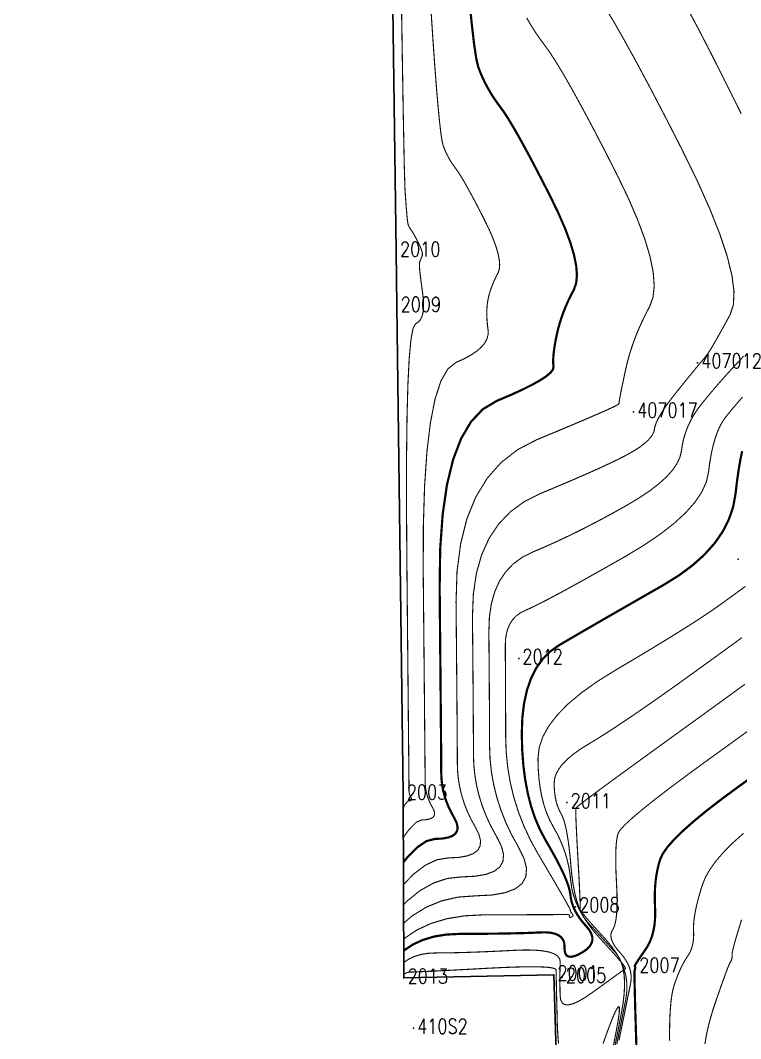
# Model space of a CAD drawing. Extents: x 871 to 1485, y 1110 to 1494.
# Drawn here: x 951.1 to 1000, y 1243.8 to 1312.8 of the extents above; entities that cross this region are included whole.
import ezdxf

# ---------------------------------------------------------------- set-up
doc = ezdxf.new("R2010")
doc.units = 0
doc.header["$LTSCALE"] = 0.5
doc.header["$PDSIZE"] = 0.2
doc.layers.get('0').update_dxf_attribs({"linetype": 'CONTINUOUS'})
doc.layers.add('DGX', color=2, linetype='CONTINUOUS')
doc.layers.add('ZDH', color=1, linetype='CONTINUOUS')
doc.styles.add('HZ', font='rs.shx', dxfattribs={"width": 0.8, "bigfont": 'hztxt.shx'})

msp = doc.modelspace()

# ---------------------------------------------------------------- linework, layer by layer
at = {"linetype": 'Continuous', "elevation": 8.888, "flags": 128}
msp.add_lwpolyline([(960.195, 1230.37), (963.264, 1211.145), (962.422, 1230.467), (964.736, 1230.673), (963.969, 1239.285), (987.563, 1239.875), (987.302, 1248.093), (977.14, 1247.885), (977.082, 1260.359), (976.667, 1293.433), (976.622, 1297.17), (974.599, 1444.021), (975.761, 1445.017), (975.601, 1446.477), (870.75, 1308.548)], close=True, dxfattribs=at)
at = {"linetype": 'Continuous', "flags": 128}
for points, elevation in [([(974.599, 1444.021), (976.622, 1297.17), (976.667, 1293.433), (977.082, 1260.359), (977.14, 1247.885), (987.302, 1248.093), (987.563, 1239.875), (979.366, 1239.67), (963.969, 1239.285), (964.736, 1230.673), (962.422, 1230.467), (963.264, 1211.145), (964.031, 1187.555), (968.129, 1164.597), (978.887, 1142.015), (988.427, 1127.787), (1013.14, 1137.603), (1027.097, 1144.743), (1039.656, 1152.3), (1045.268, 1155.482), (1064.515, 1166.983), (1082.553, 1177.399), (1093.084, 1183.61)], 10.434), ([(979.366, 1239.67), (987.563, 1239.875), (987.302, 1248.093), (977.14, 1247.885)], 13.245)]:
    msp.add_lwpolyline(points, dxfattribs=dict(at, elevation=elevation))
at = {"layer": 'DGX', "linetype": 'Continuous', "const_width": 0.075, "flags": 128}
for points, elevation in [([(976.88, 1320.193), (976.997, 1312.394), (977.091, 1306.664), (977.162, 1303.003), (977.209, 1301.411), (977.243, 1300.885), (977.276, 1300.422), (977.306, 1300.022), (977.334, 1299.686), (977.36, 1299.412), (977.384, 1299.202), (977.406, 1299.055), (977.426, 1298.971), (977.446, 1298.92), (977.468, 1298.869), (977.492, 1298.819), (977.518, 1298.771), (977.545, 1298.723), (977.575, 1298.676), (977.606, 1298.63), (977.639, 1298.586), (977.677, 1298.533), (977.721, 1298.464), (977.772, 1298.379), (977.83, 1298.278), (977.895, 1298.161), (977.966, 1298.027), (978.045, 1297.877), (978.13, 1297.71), (978.211, 1297.543), (978.277, 1297.391), (978.328, 1297.254), (978.365, 1297.132), (978.386, 1297.024), (978.393, 1296.932), (978.385, 1296.854), (978.363, 1296.791), (978.334, 1296.736), (978.307, 1296.681), (978.283, 1296.625), (978.261, 1296.57), (978.241, 1296.516), (978.224, 1296.461), (978.209, 1296.406), (978.196, 1296.352), (978.189, 1296.273), (978.191, 1296.144), (978.204, 1295.966), (978.225, 1295.739), (978.256, 1295.463), (978.297, 1295.137), (978.347, 1294.762), (978.406, 1294.337), (978.455, 1293.911), (978.473, 1293.532), (978.459, 1293.199), (978.415, 1292.913), (978.339, 1292.674), (978.232, 1292.481), (978.094, 1292.335), (977.925, 1292.235), (977.754, 1291.92), (977.611, 1291.13), (977.496, 1289.862), (977.409, 1288.119), (977.349, 1285.899), (977.317, 1283.202), (977.313, 1280.03), (977.336, 1276.381), (977.371, 1272.733), (977.402, 1269.563), (977.427, 1266.871), (977.448, 1264.657), (977.465, 1262.922), (977.477, 1261.665), (977.484, 1260.885), (977.486, 1260.585), (977.488, 1260.523), (977.495, 1260.462), (977.505, 1260.402), (977.52, 1260.343), (977.539, 1260.284), (977.562, 1260.225), (977.59, 1260.168), (977.621, 1260.111), (977.647, 1260.057), (977.659, 1260.011), (977.656, 1259.972), (977.638, 1259.94), (977.605, 1259.915), (977.558, 1259.898), (977.496, 1259.887), (977.42, 1259.883), (977.257, 1259.701), (977.086, 1259.413)], 11.5), ([(977.096, 1257.409), (977.488, 1257.948), (977.966, 1258.434), (978.333, 1258.596), (978.616, 1258.61), (978.845, 1258.65), (979.02, 1258.716), (979.14, 1258.809), (979.206, 1258.927), (979.218, 1259.072), (979.175, 1259.243), (979.078, 1259.44), (978.961, 1259.651), (978.86, 1259.864), (978.774, 1260.08), (978.704, 1260.298), (978.65, 1260.519), (978.61, 1260.742), (978.587, 1260.967), (978.578, 1261.194), (978.576, 1261.616), (978.57, 1262.424), (978.559, 1263.618), (978.545, 1265.198), (978.527, 1267.164), (978.505, 1269.516), (978.479, 1272.254), (978.449, 1275.378), (978.456, 1278.503), (978.54, 1281.244), (978.702, 1283.601), (978.941, 1285.573), (979.257, 1287.161), (979.651, 1288.365), (980.123, 1289.184), (980.672, 1289.619), (981.22, 1289.866), (981.689, 1290.122), (982.079, 1290.385), (982.39, 1290.658), (982.623, 1290.938), (982.776, 1291.227), (982.85, 1291.524), (982.845, 1291.83), (982.806, 1292.134), (982.779, 1292.426), (982.763, 1292.706), (982.758, 1292.975), (982.765, 1293.232), (982.782, 1293.477), (982.811, 1293.71), (982.852, 1293.931), (982.902, 1294.147), (982.962, 1294.363), (983.031, 1294.58), (983.109, 1294.797), (983.196, 1295.014), (983.292, 1295.232), (983.398, 1295.451), (983.513, 1295.67), (983.602, 1295.919), (983.634, 1296.226), (983.606, 1296.593), (983.52, 1297.018), (983.376, 1297.503), (983.173, 1298.046), (982.911, 1298.648), (982.59, 1299.309), (982.254, 1299.968), (981.944, 1300.561), (981.661, 1301.091), (981.405, 1301.556), (981.176, 1301.957), (980.974, 1302.294), (980.798, 1302.566), (980.649, 1302.774), (980.518, 1302.951), (980.394, 1303.133), (980.277, 1303.318), (980.168, 1303.507), (980.066, 1303.7), (979.972, 1303.896), (979.886, 1304.097), (979.806, 1304.301), (979.727, 1304.632), (979.64, 1305.214), (979.544, 1306.046), (979.441, 1307.128), (979.329, 1308.46), (979.209, 1310.043), (979.082, 1311.876), (978.946, 1313.959)], 12), ([(977.117, 1252.847), (977.329, 1253.075), (978.223, 1253.8), (979.145, 1254.319), (980.094, 1254.631), (981.071, 1254.737), (981.975, 1254.781), (982.706, 1254.908), (983.263, 1255.119), (983.647, 1255.414), (983.857, 1255.792), (983.894, 1256.253), (983.758, 1256.798), (983.448, 1257.426), (983.076, 1258.1), (982.753, 1258.781), (982.48, 1259.47), (982.257, 1260.166), (982.082, 1260.869), (981.957, 1261.58), (981.881, 1262.298), (981.855, 1263.024), (981.853, 1263.808), (981.849, 1264.702), (981.843, 1265.706), (981.835, 1266.819), (981.826, 1268.043), (981.815, 1269.376), (981.802, 1270.818), (981.787, 1272.371), (981.845, 1273.908), (982.051, 1275.304), (982.403, 1276.559), (982.903, 1277.673), (983.55, 1278.647), (984.345, 1279.48), (985.286, 1280.171), (986.375, 1280.722), (987.489, 1281.186), (988.504, 1281.617), (989.421, 1282.015), (990.241, 1282.38), (990.962, 1282.711), (991.586, 1283.01), (992.111, 1283.275), (992.538, 1283.507), (992.894, 1283.721), (993.205, 1283.931), (993.472, 1284.138), (993.693, 1284.34), (993.87, 1284.54), (994.003, 1284.735), (994.09, 1284.927), (994.133, 1285.115), (994.175, 1285.318), (994.26, 1285.554), (994.389, 1285.825), (994.562, 1286.129), (994.777, 1286.467), (995.036, 1286.838), (995.339, 1287.243), (995.685, 1287.682), (996.032, 1288.112), (996.337, 1288.489), (996.601, 1288.814), (996.824, 1289.087), (997.005, 1289.307), (997.144, 1289.476), (997.242, 1289.592), (997.298, 1289.655), (997.336, 1289.696), (997.378, 1289.745), (997.426, 1289.801), (997.477, 1289.864), (997.534, 1289.934), (997.595, 1290.012), (997.66, 1290.097), (997.73, 1290.19), (997.818, 1290.315), (997.935, 1290.501), (998.082, 1290.746), (998.259, 1291.05), (998.465, 1291.414), (998.702, 1291.837), (998.968, 1292.32), (999.264, 1292.862), (999.485, 1293.539), (999.525, 1294.423), (999.384, 1295.516), (999.063, 1296.818), (998.561, 1298.327), (997.879, 1300.045), (997.016, 1301.971), (995.972, 1304.106), (994.881, 1306.24), (993.878, 1308.166), (992.961, 1309.883), (992.131, 1311.391), (991.388, 1312.691), (990.731, 1313.782)], 13.5), ([(1000.012, 1306.484), (999.379, 1307.762), (998.69, 1309.14), (997.944, 1310.617), (997.185, 1312.092), (996.456, 1313.463)], 14), ([(977.111, 1254.216), (977.781, 1254.913), (978.593, 1255.529), (979.385, 1255.899), (980.158, 1256.023), (980.856, 1256.057), (981.419, 1256.156), (981.849, 1256.318), (982.145, 1256.545), (982.307, 1256.837), (982.335, 1257.193), (982.23, 1257.613), (981.991, 1258.097), (981.704, 1258.617), (981.456, 1259.142), (981.245, 1259.673), (981.072, 1260.21), (980.938, 1260.752), (980.842, 1261.301), (980.783, 1261.855), (980.763, 1262.414), (980.76, 1263.078), (980.756, 1263.943), (980.748, 1265.01), (980.738, 1266.279), (980.726, 1267.75), (980.711, 1269.422), (980.694, 1271.297), (980.674, 1273.373), (980.742, 1275.451), (980.986, 1277.328), (981.407, 1279.005), (982.005, 1280.481), (982.78, 1281.758), (983.732, 1282.835), (984.86, 1283.711), (986.165, 1284.387), (987.472, 1284.929), (988.603, 1285.403), (989.56, 1285.809), (990.342, 1286.147), (990.949, 1286.416), (991.382, 1286.617), (991.64, 1286.751), (991.723, 1286.816), (991.726, 1286.878), (991.744, 1287.004), (991.776, 1287.193), (991.824, 1287.446), (991.887, 1287.762), (991.964, 1288.141), (992.057, 1288.584), (992.164, 1289.09), (992.29, 1289.628), (992.439, 1290.167), (992.611, 1290.707), (992.805, 1291.249), (993.023, 1291.792), (993.263, 1292.336), (993.526, 1292.882), (993.812, 1293.428), (994.036, 1294.049), (994.114, 1294.816), (994.046, 1295.731), (993.832, 1296.792), (993.471, 1298), (992.964, 1299.356), (992.311, 1300.858), (991.511, 1302.507), (990.672, 1304.149), (989.9, 1305.631), (989.194, 1306.952), (988.556, 1308.113), (987.984, 1309.113), (987.479, 1309.952), (987.041, 1310.631), (986.67, 1311.15), (986.341, 1311.593), (986.031, 1312.045), (985.74, 1312.507), (985.468, 1312.979)], 13), ([(977.123, 1251.598), (977.707, 1252.098), (978.665, 1252.688), (979.697, 1253.109), (980.804, 1253.364), (981.984, 1253.45), (983.095, 1253.504), (983.993, 1253.661), (984.678, 1253.92), (985.149, 1254.282), (985.408, 1254.747), (985.453, 1255.314), (985.285, 1255.983), (984.905, 1256.755), (984.448, 1257.583), (984.051, 1258.42), (983.716, 1259.266), (983.441, 1260.122), (983.226, 1260.986), (983.073, 1261.859), (982.98, 1262.742), (982.947, 1263.634), (982.945, 1264.539), (982.942, 1265.462), (982.937, 1266.402), (982.932, 1267.36), (982.925, 1268.336), (982.918, 1269.329), (982.909, 1270.34), (982.9, 1271.368), (982.937, 1272.36), (983.07, 1273.261), (983.298, 1274.071), (983.62, 1274.791), (984.038, 1275.419), (984.55, 1275.956), (985.158, 1276.403), (985.861, 1276.758), (986.618, 1277.08), (987.39, 1277.424), (988.176, 1277.792), (988.976, 1278.182), (989.791, 1278.595), (990.62, 1279.03), (991.463, 1279.489), (992.32, 1279.97), (993.133, 1280.459), (993.845, 1280.939), (994.453, 1281.411), (994.96, 1281.874), (995.365, 1282.329), (995.667, 1282.776), (995.867, 1283.214), (995.964, 1283.644), (996.026, 1284.066), (996.12, 1284.48), (996.244, 1284.888), (996.4, 1285.288), (996.587, 1285.68), (996.805, 1286.066), (997.055, 1286.444), (997.336, 1286.815), (997.631, 1287.178), (997.926, 1287.533), (998.219, 1287.88), (998.51, 1288.218), (998.801, 1288.548), (999.09, 1288.87), (999.377, 1289.184), (999.664, 1289.489), (999.935, 1289.781), (1000.178, 1290.052)], 14), ([(1000.098, 1287.264), (999.878, 1287.013), (999.657, 1286.756), (999.434, 1286.493), (999.211, 1286.223), (998.986, 1285.948), (998.771, 1285.645), (998.574, 1285.294), (998.397, 1284.894), (998.239, 1284.446), (998.099, 1283.95), (997.979, 1283.406), (997.878, 1282.814), (997.796, 1282.173), (997.643, 1281.502), (997.331, 1280.817), (996.859, 1280.119), (996.227, 1279.408), (995.435, 1278.684), (994.484, 1277.947), (993.373, 1277.197), (992.102, 1276.434), (990.814, 1275.703), (989.653, 1275.051), (988.619, 1274.478), (987.712, 1273.984), (986.93, 1273.568), (986.276, 1273.232), (985.748, 1272.974), (985.347, 1272.794), (985.03, 1272.634), (984.756, 1272.433), (984.525, 1272.191), (984.337, 1271.908), (984.192, 1271.584), (984.089, 1271.219), (984.029, 1270.813), (984.013, 1270.366), (984.017, 1269.861), (984.021, 1269.282), (984.025, 1268.629), (984.028, 1267.901), (984.032, 1267.098), (984.035, 1266.221), (984.037, 1265.27), (984.04, 1264.244), (984.076, 1263.189), (984.18, 1262.153), (984.352, 1261.134), (984.592, 1260.133), (984.9, 1259.15), (985.275, 1258.184), (985.719, 1257.236), (986.23, 1256.306), (986.741, 1255.44), (987.185, 1254.686), (987.56, 1254.043), (987.868, 1253.511), (988.108, 1253.09), (988.28, 1252.781), (988.385, 1252.582), (988.421, 1252.495), (988.425, 1252.464), (988.433, 1252.432), (988.444, 1252.4), (988.459, 1252.368), (988.477, 1252.336), (988.498, 1252.304), (988.523, 1252.272), (988.551, 1252.239), (988.577, 1252.208), (988.594, 1252.177), (988.603, 1252.148), (988.603, 1252.12), (988.595, 1252.093), (988.578, 1252.067), (988.552, 1252.043), (988.518, 1252.02), (988.483, 1252.001), (988.452, 1251.989), (988.426, 1251.984), (988.405, 1251.986), (988.389, 1251.995), (988.378, 1252.011), (988.372, 1252.034), (988.371, 1252.064), (988.37, 1252.095), (988.361, 1252.122), (988.346, 1252.144), (988.324, 1252.162), (988.295, 1252.175), (988.26, 1252.183), (988.218, 1252.187), (988.169, 1252.187), (988.036, 1252.184), (987.74, 1252.181), (987.28, 1252.178), (986.658, 1252.175), (985.873, 1252.172), (984.925, 1252.169), (983.814, 1252.166), (982.541, 1252.163), (981.24, 1252.096), (980.049, 1251.9), (978.968, 1251.575), (977.995, 1251.122), (977.133, 1250.54), (977.128, 1250.535)], 14.5), ([(1000.294, 1274.433), (999.902, 1274.146), (999.483, 1273.841), (999.038, 1273.518), (998.567, 1273.177), (998.031, 1272.801), (997.393, 1272.373), (996.654, 1271.894), (995.812, 1271.362), (994.868, 1270.779), (993.823, 1270.144), (992.675, 1269.457), (991.426, 1268.718), (990.207, 1267.956), (989.15, 1267.199), (988.257, 1266.447), (987.526, 1265.701), (986.958, 1264.959), (986.553, 1264.223), (986.31, 1263.493), (986.23, 1262.767), (986.248, 1262.062), (986.297, 1261.393), (986.379, 1260.76), (986.492, 1260.163), (986.638, 1259.603), (986.815, 1259.078), (987.025, 1258.589), (987.266, 1258.136), (987.51, 1257.698), (987.726, 1257.255), (987.915, 1256.805), (988.077, 1256.35), (988.212, 1255.889), (988.319, 1255.422), (988.399, 1254.95), (988.452, 1254.471), (988.517, 1253.989), (988.635, 1253.505), (988.805, 1253.019), (989.028, 1252.531), (989.302, 1252.041), (989.63, 1251.549), (990.01, 1251.056), (990.442, 1250.561), (990.87, 1250.094), (991.237, 1249.688), (991.544, 1249.342), (991.79, 1249.056), (991.975, 1248.83), (992.1, 1248.664), (992.165, 1248.558), (992.168, 1248.513), (992.11, 1248.474), (991.988, 1248.388), (991.802, 1248.256), (991.552, 1248.077), (991.238, 1247.851), (990.861, 1247.578), (990.42, 1247.259), (989.915, 1246.894), (989.411, 1246.55), (988.974, 1246.295), (988.602, 1246.131), (988.296, 1246.057), (988.056, 1246.073), (987.882, 1246.179), (987.775, 1246.375), (987.733, 1246.661), (987.725, 1246.986), (987.72, 1247.3), (987.717, 1247.604), (987.717, 1247.896), (987.719, 1248.177), (987.723, 1248.448), (987.73, 1248.707), (987.74, 1248.956), (987.7, 1249.181), (987.56, 1249.37), (987.319, 1249.524), (986.977, 1249.642), (986.534, 1249.724), (985.991, 1249.77), (985.347, 1249.78), (984.603, 1249.755), (983.824, 1249.715), (983.077, 1249.68), (982.363, 1249.65), (981.681, 1249.625), (981.032, 1249.605), (980.415, 1249.591), (979.83, 1249.582), (979.277, 1249.578), (978.763, 1249.551), (978.291, 1249.474), (977.863, 1249.345), (977.479, 1249.166), (977.137, 1248.936), (977.135, 1248.934)], 15.5), ([(977.139, 1248.133), (977.139, 1248.134), (977.22, 1248.188), (977.311, 1248.231), (977.412, 1248.261), (977.524, 1248.279), (977.646, 1248.286), (977.838, 1248.29), (978.16, 1248.302), (978.611, 1248.322), (979.193, 1248.35), (979.905, 1248.385), (980.746, 1248.429), (981.718, 1248.48), (982.819, 1248.54), (983.913, 1248.593), (984.86, 1248.627), (985.66, 1248.641), (986.315, 1248.637), (986.823, 1248.612), (987.184, 1248.568), (987.4, 1248.505), (987.469, 1248.422), (987.466, 1248.284), (987.467, 1248.058), (987.471, 1247.741), (987.478, 1247.335), (987.489, 1246.84), (987.503, 1246.255), (987.52, 1245.58), (987.54, 1244.816), (987.572, 1244.066), (987.625, 1243.434)], 16), ([(990.642, 1243.431), (991.013, 1244.454), (991.309, 1245.213), (991.531, 1245.706), (991.679, 1245.935), (991.751, 1245.898), (991.75, 1245.596), (991.674, 1245.029), (991.523, 1244.198), (991.342, 1243.274)], 15.5)]:
    msp.add_lwpolyline(points, dxfattribs=dict(at, elevation=elevation))
at = {"layer": 'DGX', "color": 3, "linetype": 'Continuous', "const_width": 0.15, "flags": 128}
for points, elevation in [([(977.104, 1255.718), (977.34, 1256.025), (978.04, 1256.738), (978.676, 1257.166), (979.245, 1257.31), (979.736, 1257.334), (980.132, 1257.403), (980.434, 1257.517), (980.642, 1257.677), (980.756, 1257.882), (980.777, 1258.132), (980.703, 1258.428), (980.534, 1258.768), (980.333, 1259.134), (980.158, 1259.503), (980.01, 1259.877), (979.888, 1260.254), (979.794, 1260.636), (979.726, 1261.021), (979.685, 1261.411), (979.671, 1261.804), (979.668, 1262.347), (979.663, 1263.183), (979.654, 1264.314), (979.642, 1265.738), (979.626, 1267.457), (979.608, 1269.469), (979.586, 1271.775), (979.562, 1274.376), (979.599, 1276.977), (979.763, 1279.286), (980.054, 1281.303), (980.473, 1283.027), (981.019, 1284.46), (981.692, 1285.6), (982.492, 1286.447), (983.419, 1287.003), (984.346, 1287.398), (985.146, 1287.762), (985.82, 1288.097), (986.366, 1288.402), (986.786, 1288.677), (987.079, 1288.922), (987.245, 1289.137), (987.284, 1289.323), (987.266, 1289.506), (987.261, 1289.715), (987.27, 1289.95), (987.291, 1290.21), (987.326, 1290.497), (987.373, 1290.809), (987.434, 1291.147), (987.508, 1291.51), (987.596, 1291.887), (987.701, 1292.265), (987.821, 1292.644), (987.957, 1293.023), (988.109, 1293.403), (988.278, 1293.784), (988.462, 1294.166), (988.662, 1294.549), (988.819, 1294.984), (988.874, 1295.521), (988.826, 1296.162), (988.676, 1296.905), (988.423, 1297.752), (988.068, 1298.701), (987.611, 1299.753), (987.051, 1300.908), (986.463, 1302.058), (985.922, 1303.096), (985.428, 1304.022), (984.981, 1304.835), (984.58, 1305.535), (984.226, 1306.123), (983.92, 1306.599), (983.659, 1306.962), (983.429, 1307.272), (983.212, 1307.589), (983.009, 1307.913), (982.818, 1308.243), (982.64, 1308.58), (982.476, 1308.923), (982.325, 1309.274), (982.186, 1309.631), (982.048, 1310.21), (981.895, 1311.226), (981.728, 1312.68), (981.547, 1314.57)], 12.5), ([(1000.077, 1283.605), (999.954, 1283.013), (999.838, 1282.332), (999.729, 1281.562), (999.627, 1280.702), (999.464, 1279.814), (999.172, 1278.959), (998.751, 1278.136), (998.201, 1277.346), (997.522, 1276.588), (996.715, 1275.863), (995.778, 1275.17), (994.713, 1274.51), (993.615, 1273.883), (992.578, 1273.29), (991.603, 1272.73), (990.691, 1272.205), (989.84, 1271.714), (989.051, 1271.256), (988.324, 1270.832), (987.659, 1270.443), (987.065, 1270.023), (986.55, 1269.508), (986.115, 1268.9), (985.76, 1268.197), (985.484, 1267.4), (985.287, 1266.508), (985.17, 1265.522), (985.133, 1264.442), (985.16, 1263.343), (985.238, 1262.3), (985.365, 1261.313), (985.542, 1260.382), (985.768, 1259.508), (986.045, 1258.689), (986.372, 1257.927), (986.748, 1257.221), (987.125, 1256.569), (987.455, 1255.97), (987.738, 1255.424), (987.973, 1254.931), (988.16, 1254.49), (988.3, 1254.102), (988.392, 1253.766), (988.437, 1253.483), (988.471, 1253.226), (988.534, 1252.968), (988.625, 1252.71), (988.743, 1252.45), (988.89, 1252.189), (989.064, 1251.927), (989.266, 1251.664), (989.496, 1251.4), (989.706, 1251.141), (989.846, 1250.892), (989.917, 1250.653), (989.918, 1250.424), (989.85, 1250.205), (989.712, 1249.996), (989.505, 1249.798), (989.228, 1249.61), (988.937, 1249.455), (988.687, 1249.358), (988.477, 1249.317), (988.307, 1249.334), (988.177, 1249.407), (988.089, 1249.538), (988.04, 1249.725), (988.032, 1249.97), (988.017, 1250.225), (987.947, 1250.442), (987.823, 1250.623), (987.644, 1250.767), (987.411, 1250.873), (987.124, 1250.943), (986.782, 1250.975), (986.386, 1250.971), (985.93, 1250.949), (985.408, 1250.93), (984.822, 1250.914), (984.17, 1250.9), (983.453, 1250.889), (982.67, 1250.88), (981.822, 1250.874), (980.909, 1250.871), (980.002, 1250.823), (979.17, 1250.687), (978.415, 1250.46), (977.737, 1250.144), (977.135, 1249.738), (977.131, 1249.735)], 15)]:
    msp.add_lwpolyline(points, dxfattribs=dict(at, elevation=elevation))
at = {"layer": 'DGX', "linetype": 'Continuous', "const_width": 0.075, "flags": 128}
for points in [[(991.449, 1243.256), (991.589, 1243.966), (991.733, 1244.698), (991.881, 1245.454), (992.005, 1246.189), (992.08, 1246.864), (992.105, 1247.476), (992.08, 1248.027), (992.004, 1248.516), (991.879, 1248.943), (991.704, 1249.308), (991.479, 1249.612), (991.231, 1249.883), (990.986, 1250.15), (990.745, 1250.413), (990.507, 1250.672), (990.272, 1250.927), (990.041, 1251.178), (989.813, 1251.425), (989.588, 1251.669), (989.376, 1251.939), (989.184, 1252.268), (989.013, 1252.654), (988.862, 1253.099), (988.733, 1253.602), (988.623, 1254.163), (988.535, 1254.782), (988.467, 1255.459), (988.406, 1256.133), (988.338, 1256.743), (988.263, 1257.289), (988.182, 1257.77), (988.093, 1258.187), (987.997, 1258.539), (987.894, 1258.827), (987.784, 1259.051), (987.677, 1259.251), (987.585, 1259.466), (987.507, 1259.697), (987.443, 1259.945), (987.393, 1260.208), (987.357, 1260.487), (987.335, 1260.781), (987.327, 1261.092), (987.363, 1261.412), (987.469, 1261.734), (987.648, 1262.058), (987.898, 1262.385), (988.221, 1262.714), (988.614, 1263.045), (989.08, 1263.379), (989.617, 1263.715), (990.23, 1264.085), (990.922, 1264.522), (991.693, 1265.026), (992.543, 1265.596), (993.472, 1266.234), (994.48, 1266.937), (995.568, 1267.708), (996.734, 1268.545), (997.907, 1269.394), (999.015, 1270.197), (1000.057, 1270.956)], [(991.577, 1243.391), (991.72, 1244.096), (991.853, 1244.759), (991.977, 1245.379), (992.092, 1245.958), (992.197, 1246.494), (992.263, 1247.008), (992.261, 1247.518), (992.191, 1248.024), (992.053, 1248.527), (991.846, 1249.026), (991.571, 1249.522), (991.228, 1250.014), (990.816, 1250.502), (990.399, 1250.96), (990.039, 1251.358), (989.737, 1251.699), (989.491, 1251.98), (989.303, 1252.203), (989.173, 1252.367), (989.099, 1252.472), (989.083, 1252.519), (989.092, 1252.588), (989.093, 1252.759), (989.087, 1253.032), (989.073, 1253.407), (989.052, 1253.884), (989.023, 1254.464), (988.987, 1255.146), (988.944, 1255.929), (988.9, 1256.714), (988.864, 1257.399), (988.835, 1257.984), (988.813, 1258.468), (988.799, 1258.852), (988.791, 1259.137), (988.791, 1259.321), (988.799, 1259.404), (988.916, 1259.514), (989.248, 1259.774), (989.793, 1260.186), (990.552, 1260.748), (991.525, 1261.462), (992.712, 1262.327), (994.113, 1263.343), (995.727, 1264.51), (997.379, 1265.704), (998.893, 1266.8), (1000.269, 1267.8)], [(991.726, 1243.662), (991.891, 1244.463), (992.038, 1245.182), (992.168, 1245.818), (992.28, 1246.371), (992.375, 1246.842), (992.453, 1247.23), (992.513, 1247.535), (992.547, 1247.798), (992.546, 1248.059), (992.51, 1248.319), (992.439, 1248.576), (992.333, 1248.832), (992.192, 1249.086), (992.017, 1249.338), (991.806, 1249.588), (991.598, 1249.831), (991.432, 1250.06), (991.306, 1250.276), (991.222, 1250.479), (991.179, 1250.668), (991.178, 1250.845), (991.217, 1251.008), (991.298, 1251.158), (991.39, 1251.332), (991.466, 1251.569), (991.524, 1251.87), (991.565, 1252.233), (991.589, 1252.659), (991.595, 1253.147), (991.585, 1253.699), (991.557, 1254.313), (991.526, 1254.931), (991.508, 1255.492), (991.503, 1255.996), (991.509, 1256.444), (991.528, 1256.836), (991.56, 1257.171), (991.604, 1257.449), (991.66, 1257.671), (991.81, 1257.919), (992.136, 1258.275), (992.638, 1258.739), (993.316, 1259.312), (994.17, 1259.994), (995.2, 1260.783), (996.405, 1261.681), (997.787, 1262.688), (999.198, 1263.707), (1000.49, 1264.644)], [(995.158, 1243.623), (995.156, 1244.382), (995.17, 1245.071), (995.2, 1245.691), (995.247, 1246.241), (995.311, 1246.721), (995.392, 1247.131), (995.489, 1247.472), (995.595, 1247.768), (995.703, 1248.048), (995.812, 1248.309), (995.922, 1248.553), (996.034, 1248.779), (996.147, 1248.988), (996.261, 1249.179), (996.377, 1249.352), (996.485, 1249.523), (996.577, 1249.707), (996.652, 1249.904), (996.711, 1250.114), (996.754, 1250.336), (996.78, 1250.572), (996.789, 1250.82), (996.782, 1251.081), (996.778, 1251.364), (996.797, 1251.678), (996.838, 1252.022), (996.902, 1252.397), (996.988, 1252.803), (997.097, 1253.239), (997.228, 1253.706), (997.382, 1254.204), (997.597, 1254.728), (997.913, 1255.276), (998.328, 1255.846), (998.844, 1256.44), (999.459, 1257.056), (1000.175, 1257.696)], [(997.55, 1243.4), (997.637, 1243.926), (997.752, 1244.474), (997.897, 1245.045), (998.07, 1245.638), (998.272, 1246.254), (998.478, 1246.846), (998.66, 1247.364), (998.82, 1247.811), (998.957, 1248.185), (999.071, 1248.487), (999.162, 1248.716), (999.23, 1248.873), (999.276, 1248.957), (999.308, 1249.008), (999.335, 1249.062), (999.357, 1249.119), (999.374, 1249.181), (999.387, 1249.246), (999.394, 1249.316), (999.397, 1249.389), (999.395, 1249.465), (999.404, 1249.581), (999.441, 1249.771), (999.506, 1250.035), (999.598, 1250.374), (999.718, 1250.786), (999.866, 1251.273), (1000.041, 1251.835)]]:
    msp.add_lwpolyline(points, dxfattribs=at)
at = {"layer": 'DGX', "color": 3, "linetype": 'Continuous', "const_width": 0.15, "flags": 128}
msp.add_lwpolyline([(992.902, 1243.339), (992.866, 1244.475), (992.836, 1245.465), (992.813, 1246.31), (992.795, 1247.009), (992.783, 1247.562), (992.777, 1247.97), (992.777, 1248.233), (992.783, 1248.349), (992.792, 1248.392), (992.8, 1248.43), (992.807, 1248.464), (992.813, 1248.494), (992.818, 1248.521), (992.823, 1248.543), (992.826, 1248.561), (992.829, 1248.576), (992.831, 1248.588), (992.831, 1248.601), (992.829, 1248.613), (992.826, 1248.626), (992.821, 1248.638), (992.814, 1248.65), (992.806, 1248.662), (992.796, 1248.674), (992.797, 1248.702), (992.824, 1248.762), (992.876, 1248.854), (992.953, 1248.978), (993.055, 1249.134), (993.182, 1249.323), (993.335, 1249.543), (993.512, 1249.796), (993.689, 1250.076), (993.839, 1250.38), (993.961, 1250.707), (994.057, 1251.058), (994.126, 1251.433), (994.167, 1251.831), (994.182, 1252.252), (994.169, 1252.697), (994.152, 1253.148), (994.153, 1253.585), (994.17, 1254.009), (994.206, 1254.421), (994.258, 1254.819), (994.328, 1255.205), (994.416, 1255.578), (994.521, 1255.937), (994.704, 1256.323), (995.024, 1256.775), (995.483, 1257.293), (996.08, 1257.876), (996.815, 1258.525), (997.687, 1259.24), (998.698, 1260.02), (999.847, 1260.866), (1001.016, 1261.711)], dxfattribs=at)
at = {"layer": 'ZDH', "linetype": 'Continuous'}
for p in [(976.622, 1297.17, 11.331), (976.667, 1293.433, 11.271), (997.052, 1289.598, 13.462), (992.708, 1286.259, 13.111), (999.798, 1276.289, 15.164), (984.925, 1269.544, 14.91), (977.082, 1260.359, 11.315), (988.192, 1259.772, 16.394), (988.773, 1252.71, 16.43), (992.845, 1248.628, 17.525), (977.14, 1247.885, 16.155), (987.302, 1248.093, 16.308), (987.866, 1247.937, 15.154), (977.788, 1244.478, 16.137)]:
    msp.add_point(p, dxfattribs=at)

# ---------------------------------------------------------------- texts
at = {"layer": 'ZDH', "linetype": 'Continuous', "style": 'HZ', "width": 0.8}
for s, p in [('2010', (976.872, 1296.795, 11.331)), ('2009', (976.917, 1293.058, 11.271)), ('407012', (997.302, 1289.223, 13.462)), ('407017', (992.958, 1285.884, 13.111)), ('2012', (985.175, 1269.169, 14.91)), ('2003', (977.332, 1259.984, 11.315)), ('2011', (988.442, 1259.397, 16.394)), ('2008', (989.023, 1252.335, 16.43)), ('2007', (993.095, 1248.253, 17.525)), ('2013', (977.39, 1247.51, 16.155)), ('2001', (987.552, 1247.718, 16.308)), ('2005', (988.116, 1247.562, 15.154)), ('410S2', (978.038, 1244.103, 16.137))]:
    msp.add_text(s, height=1, dxfattribs=at).set_placement(p)

doc.saveas('drawing.dxf')
